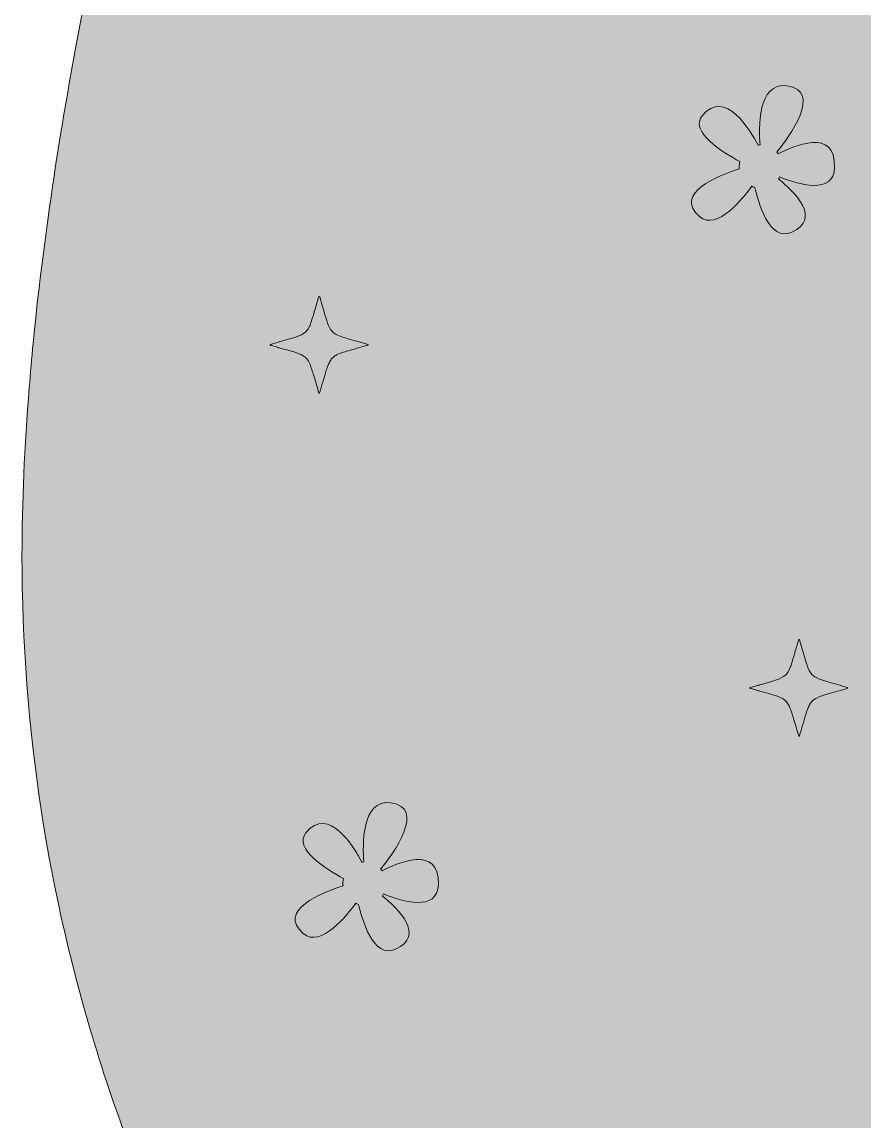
# Model space of a CAD drawing. Extents: x 187 to 822, y -943 to -57.
# Drawn here: x 186.9 to 348.7, y -731.2 to -519.8 of the extents above; entities that cross this region are included whole.
import ezdxf

# ---------------------------------------------------------------- set-up
doc = ezdxf.new("R2010")
doc.units = 0
doc.header["$MEASUREMENT"] = 0
doc.layers.add('Layer 1', color=7, linetype='Continuous', lineweight=0)

# ---------------------------------------------------------------- blocks, each defined once
blk = doc.blocks.new('Block_2')
at = {"layer": 'Layer 1', "true_color": 0xffdab2, "transparency": 33554687}
h = blk.add_hatch(color=41, dxfattribs=at)
h.dxf.hatch_style = 2
edge = h.paths.add_edge_path()
edge.add_spline(control_points=[(565.37, -640.32), (565.37, -640.32), (557.12, -663.87), (547.34, -684.68), (563.15, -692.56), (580.81, -706.08), (596.33, -729.27), (596.33, -729.27), (633.67, -787.58), (603.46, -833.32), (603.46, -833.32), (580.8, -870.66), (515.35, -876.95), (515.35, -876.95), (448.79, -881.36), (414.84, -845.11), (413.49, -843.66), (412.12, -842.25), (410.74, -840.84), (404.61, -834.58), (385.74, -810.92), (397.57, -766.7), (406.01, -735.15), (425.76, -707.67), (453.24, -690), (455.97, -688.24), (458.83, -686.55), (461.79, -684.97), (451.95, -664.09), (443.63, -640.32), (443.63, -640.32), (375.42, -693.23), (385.48, -662.18), (385.48, -662.18), (385.48, -662.18), (402.09, -551.54), (455, -567.72), (491.97, -579.03), (497.35, -638.99), (497.23, -674.11), (498.54, -674.01), (499.86, -673.93), (501.19, -673.9), (501.78, -673.89), (502.37, -673.87), (502.96, -673.85), (504.21, -673.8), (507.31, -673.75), (511.77, -674.19), (511.65, -639.08), (517, -579.03), (554, -567.72), (606.91, -551.54), (623.53, -662.18), (623.53, -662.18), (623.53, -662.18), (633.59, -693.23), (565.37, -640.32)], knot_values=[0, 0, 0, 0, 1, 1, 1, 2, 2, 2, 3, 3, 3, 4, 4, 4, 5, 5, 5, 6, 6, 6, 7, 7, 7, 8, 8, 8, 9, 9, 9, 10, 10, 10, 11, 11, 11, 12, 12, 12, 13, 13, 13, 14, 14, 14, 15, 15, 15, 16, 16, 16, 17, 17, 17, 18, 18, 18, 19, 19, 19, 19], degree=3, periodic=0)
edge = h.paths.add_edge_path()
edge.add_spline(control_points=[(488.09, -108.92), (497.15, -99.86), (511.85, -99.86), (520.92, -108.92), (529.98, -117.99), (529.98, -132.69), (520.92, -141.76), (511.85, -150.82), (497.15, -150.82), (488.09, -141.76), (479.02, -132.69), (479.02, -117.99), (488.09, -108.92)], knot_values=[0, 0, 0, 0, 1, 1, 1, 2, 2, 2, 3, 3, 3, 4, 4, 4, 4], degree=3, periodic=0)
edge = h.paths.add_edge_path()
edge.add_spline(control_points=[(819.71, -579.14), (818.96, -571.71), (818.03, -564.08), (816.93, -556.28), (811.22, -515.72), (801.04, -470.51), (787.4, -424.77), (785.55, -418.49), (783.61, -412.18), (781.63, -405.91), (778.01, -394.48), (774.19, -383.06), (770.18, -371.69), (768.01, -365.6), (765.82, -359.53), (763.56, -353.48), (753.72, -327.14), (742.93, -301.36), (731.37, -276.93), (726.26, -266.11), (720.42, -254.35), (713.86, -242.04), (711.16, -236.96), (708.34, -231.8), (705.41, -226.57), (700.31, -217.51), (694.87, -208.27), (689.1, -199.04), (686.08, -194.24), (682.98, -189.41), (679.82, -184.63), (636.32, -119.2), (576.27, -57.42), (504.51, -57.42), (397.44, -57.42), (316.41, -194.96), (277.64, -276.93), (270.05, -292.95), (262.8, -309.53), (255.94, -326.5), (253.74, -331.92), (251.6, -337.36), (249.49, -342.84), (245.61, -352.91), (241.86, -363.07), (238.27, -373.29), (236.35, -378.73), (234.5, -384.19), (232.66, -389.66), (217.37, -435.48), (205.2, -481.83), (197.27, -524.53), (196.22, -530.24), (195.23, -535.9), (194.32, -541.46), (192.58, -552.25), (191.12, -562.77), (189.96, -572.91), (189.3, -578.79), (188.74, -584.54), (188.3, -590.15), (187.37, -601.51), (186.9, -612.34), (186.9, -622.5), (186.9, -655.72), (191.94, -687.76), (201.33, -717.91), (203.53, -725.07), (206, -732.11), (208.7, -739.02), (213.96, -752.58), (220.12, -765.67), (227.12, -778.25), (231.19, -785.61), (235.56, -792.78), (240.17, -799.75), (297.16, -885.8), (394.38, -942.58), (504.51, -942.58), (670.97, -942.58), (807.94, -812.84), (821.07, -648.43), (821.74, -640.04), (822.08, -631.59), (822.1, -623.05), (822.1, -623.05), (822.1, -622.5), (822.1, -622.5), (822.1, -609.1), (821.28, -594.56), (819.71, -579.14)], knot_values=[0, 0, 0, 0, 1, 1, 1, 2, 2, 2, 3, 3, 3, 4, 4, 4, 5, 5, 5, 6, 6, 6, 7, 7, 7, 8, 8, 8, 9, 9, 9, 10, 10, 10, 11, 11, 11, 12, 12, 12, 13, 13, 13, 14, 14, 14, 15, 15, 15, 16, 16, 16, 17, 17, 17, 18, 18, 18, 19, 19, 19, 20, 20, 20, 21, 21, 21, 22, 22, 22, 23, 23, 23, 24, 24, 24, 25, 25, 25, 26, 26, 26, 27, 27, 27, 28, 28, 28, 29, 29, 29, 30, 30, 30, 30], degree=3, periodic=0)
at = {"layer": 'Layer 1'}
blk.add_open_spline([(819.71, -579.14), (818.96, -571.71), (818.03, -564.08), (816.93, -556.28), (811.22, -515.72), (801.04, -470.51), (787.4, -424.77), (785.55, -418.49), (783.61, -412.18), (781.63, -405.91), (778.01, -394.48), (774.19, -383.06), (770.18, -371.69), (768.01, -365.6), (765.82, -359.53), (763.56, -353.48), (753.72, -327.14), (742.93, -301.36), (731.37, -276.93), (726.26, -266.11), (720.42, -254.35), (713.86, -242.04), (711.16, -236.96), (708.34, -231.8), (705.41, -226.57), (700.31, -217.51), (694.87, -208.27), (689.1, -199.04), (686.08, -194.24), (682.98, -189.41), (679.82, -184.63), (636.32, -119.2), (576.27, -57.42), (504.51, -57.42), (397.44, -57.42), (316.41, -194.96), (277.64, -276.93), (270.05, -292.95), (262.8, -309.53), (255.94, -326.5), (253.74, -331.92), (251.6, -337.36), (249.49, -342.84), (245.61, -352.91), (241.86, -363.07), (238.27, -373.29), (236.35, -378.73), (234.5, -384.19), (232.66, -389.66), (217.37, -435.48), (205.2, -481.83), (197.27, -524.53), (196.22, -530.24), (195.23, -535.9), (194.32, -541.46), (192.58, -552.25), (191.12, -562.77), (189.96, -572.91), (189.3, -578.79), (188.74, -584.54), (188.3, -590.15), (187.37, -601.51), (186.9, -612.34), (186.9, -622.5), (186.9, -655.72), (191.94, -687.76), (201.33, -717.91), (203.53, -725.07), (206, -732.11), (208.7, -739.02), (213.96, -752.58), (220.12, -765.67), (227.12, -778.25), (231.19, -785.61), (235.56, -792.78), (240.17, -799.75), (297.16, -885.8), (394.38, -942.58), (504.51, -942.58), (670.97, -942.58), (807.94, -812.84), (821.07, -648.43), (821.74, -640.04), (822.08, -631.59), (822.1, -623.05), (822.1, -623.05), (822.1, -622.5), (822.1, -622.5), (822.1, -609.1), (821.28, -594.56), (819.71, -579.14)], degree=3, knots=[0, 0, 0, 0, 1, 1, 1, 2, 2, 2, 3, 3, 3, 4, 4, 4, 5, 5, 5, 6, 6, 6, 7, 7, 7, 8, 8, 8, 9, 9, 9, 10, 10, 10, 11, 11, 11, 12, 12, 12, 13, 13, 13, 14, 14, 14, 15, 15, 15, 16, 16, 16, 17, 17, 17, 18, 18, 18, 19, 19, 19, 20, 20, 20, 21, 21, 21, 22, 22, 22, 23, 23, 23, 24, 24, 24, 25, 25, 25, 26, 26, 26, 27, 27, 27, 28, 28, 28, 29, 29, 29, 30, 30, 30, 30], dxfattribs=at)
blk = doc.blocks.new('Block_1')
at = {"layer": 'Layer 1', "true_color": 0x542400, "transparency": 33554687}
h = blk.add_hatch(color=38, dxfattribs=at)
h.dxf.hatch_style = 2
edge = h.paths.add_edge_path()
edge.add_spline(control_points=[(332.24, -545.19), (332.16, -545.08), (332.07, -544.97), (331.97, -544.86), (334.29, -541.99), (340.9, -533.01), (333.91, -532.11), (328.21, -531.38), (328.49, -540.43), (328.74, -543.48), (328.62, -543.49), (328.49, -543.5), (328.37, -543.52), (326.86, -540.65), (322, -532.53), (317.62, -537.86), (315.1, -540.92), (321.58, -544.93), (324.84, -546.68), (324.71, -547.15), (324.68, -547.62), (324.74, -548.1), (320.74, -549.38), (311.97, -552.83), (317.1, -557.26), (320.46, -560.17), (325.71, -553.46), (327.18, -551.43), (327.24, -551.46), (327.29, -551.5), (327.36, -551.53), (327.49, -551.59), (327.61, -551.62), (327.74, -551.66), (328.33, -554.27), (330.49, -562.28), (334.85, -560.28), (340.65, -557.62), (335.33, -552.47), (332.31, -550.06), (332.39, -549.94), (332.45, -549.79), (332.51, -549.65), (336, -551.07), (342.92, -553.2), (343.07, -547.77), (343.28, -540.08), (335.13, -543.68), (332.24, -545.19)], knot_values=[0, 0, 0, 0, 1, 1, 1, 2, 2, 2, 3, 3, 3, 4, 4, 4, 5, 5, 5, 6, 6, 6, 7, 7, 7, 8, 8, 8, 9, 9, 9, 10, 10, 10, 11, 11, 11, 12, 12, 12, 13, 13, 13, 14, 14, 14, 15, 15, 15, 16, 16, 16, 16], degree=3, periodic=0)
h = blk.add_hatch(color=38, dxfattribs=at)
h.dxf.hatch_style = 2
edge = h.paths.add_edge_path()
edge.add_spline(control_points=[(253.34, -581.84), (253.33, -581.84), (253.32, -581.84), (253.31, -581.84), (252.05, -581.47), (250.79, -581.12), (249.53, -580.75), (248.77, -580.53), (247.99, -580.31), (247.28, -579.92), (246.99, -579.76), (246.71, -579.58), (246.49, -579.33), (246.09, -578.88), (245.84, -578.34), (245.64, -577.77), (245.13, -576.33), (244.77, -574.85), (244.32, -573.4), (244.32, -573.4), (244.32, -573.4), (244.32, -573.4), (244.32, -573.4), (244.11, -572.71), (244.11, -572.71), (244.1, -572.7), (244.1, -572.69), (244.09, -572.69), (244.07, -572.65), (244.03, -572.64), (243.99, -572.64), (243.96, -572.65), (243.93, -572.67), (243.92, -572.71), (243.92, -572.71), (243.78, -573.18), (243.78, -573.18), (243.76, -573.24), (243.75, -573.31), (243.73, -573.37), (243.73, -573.37), (243.73, -573.37), (243.73, -573.37), (243.73, -573.37), (243.64, -573.69), (243.64, -573.69), (243.57, -573.9), (243.5, -574.12), (243.44, -574.34), (243.44, -574.34), (243.29, -574.88), (243.29, -574.88), (243.25, -574.99), (243.21, -575.1), (243.18, -575.21), (243.15, -575.34), (243.11, -575.47), (243.08, -575.6), (243.08, -575.6), (243.08, -575.61), (243.08, -575.61), (243.08, -575.61), (242.84, -576.41), (242.84, -576.41), (242.84, -576.41), (242.84, -576.41), (242.84, -576.41), (242.79, -576.57), (242.72, -576.73), (242.68, -576.89), (242.68, -576.89), (242.42, -577.72), (242.42, -577.72), (242.42, -577.72), (242.42, -577.72), (242.42, -577.72), (242.39, -577.8), (242.36, -577.87), (242.33, -577.95), (242.25, -578.18), (242.13, -578.39), (242.03, -578.6), (241.88, -578.92), (241.68, -579.22), (241.42, -579.45), (240.91, -579.89), (240.3, -580.18), (239.66, -580.39), (239.15, -580.55), (238.64, -580.71), (238.13, -580.86), (238.13, -580.86), (236.98, -581.19), (236.98, -581.19), (236.98, -581.19), (236.76, -581.25), (236.76, -581.25), (236.76, -581.25), (236.65, -581.28), (236.65, -581.28), (236.65, -581.28), (236.44, -581.34), (236.44, -581.34), (236.44, -581.34), (236.44, -581.34), (236.44, -581.34), (236.44, -581.34), (236.32, -581.37), (236.32, -581.37), (236.32, -581.37), (236.11, -581.43), (236.11, -581.43), (236.11, -581.43), (236.11, -581.43), (236.11, -581.43), (236.11, -581.43), (235.99, -581.47), (235.99, -581.47), (235.99, -581.47), (235.79, -581.53), (235.79, -581.53), (235.79, -581.53), (235.17, -581.7), (235.17, -581.7), (235.17, -581.7), (235.17, -581.7), (235.17, -581.7), (235.17, -581.7), (235.17, -581.7), (235.17, -581.7), (235.17, -581.7), (235.05, -581.73), (235.05, -581.73), (235.05, -581.73), (235.05, -581.74), (235.05, -581.74), (235.05, -581.74), (235.05, -581.74), (235.05, -581.74), (235.05, -581.74), (234.64, -581.85), (234.64, -581.85), (234.62, -581.86), (234.61, -581.86), (234.6, -581.87), (234.59, -581.89), (234.59, -581.9), (234.59, -581.92), (234.59, -581.93), (234.59, -581.94), (234.59, -581.95), (234.6, -581.97), (234.61, -581.98), (234.64, -581.99), (234.64, -581.99), (234.64, -581.99), (234.64, -581.99), (234.64, -581.99), (234.7, -582.01), (234.7, -582.01), (234.7, -582.01), (234.7, -582.01), (234.7, -582.01), (234.7, -582.01), (234.76, -582.03), (234.76, -582.03), (234.76, -582.03), (234.82, -582.04), (234.82, -582.04), (234.82, -582.04), (234.82, -582.04), (234.82, -582.04), (234.82, -582.04), (235.58, -582.27), (235.58, -582.27), (235.58, -582.27), (235.58, -582.27), (235.58, -582.27), (235.59, -582.27), (235.6, -582.27), (235.61, -582.28), (235.61, -582.28), (235.61, -582.28), (235.61, -582.28), (235.62, -582.28), (235.63, -582.28), (235.63, -582.28), (235.63, -582.28), (235.63, -582.28), (235.63, -582.28), (235.63, -582.28), (236.15, -582.43), (236.15, -582.43), (236.15, -582.43), (236.15, -582.43), (236.15, -582.43), (236.19, -582.45), (236.24, -582.46), (236.28, -582.48), (237.57, -582.86), (238.88, -583.16), (240.14, -583.64), (240.7, -583.86), (241.22, -584.16), (241.62, -584.63), (242, -585.07), (242.25, -585.59), (242.43, -586.14), (242.67, -586.88), (242.9, -587.63), (243.14, -588.37), (243.26, -588.79), (243.38, -589.21), (243.5, -589.62), (243.65, -590.13), (243.8, -590.64), (243.96, -591.17), (243.97, -591.21), (244, -591.23), (244.03, -591.23), (244.06, -591.23), (244.09, -591.21), (244.1, -591.17), (244.5, -589.8), (244.91, -588.42), (245.32, -587.05), (245.41, -586.73), (245.5, -586.41), (245.62, -586.1), (245.62, -586.1), (245.63, -586.06), (245.66, -586), (245.66, -585.98), (245.67, -585.97), (245.67, -585.96), (245.68, -585.94), (245.69, -585.91), (245.7, -585.89), (245.71, -585.88), (245.71, -585.87), (245.71, -585.86), (245.72, -585.84), (245.73, -585.81), (245.75, -585.79), (245.83, -585.59), (245.96, -585.31), (246.11, -585.05), (246.11, -585.05), (246.12, -585.04), (246.12, -585.04), (246.19, -584.93), (246.26, -584.81), (246.33, -584.71), (246.34, -584.7), (246.34, -584.7), (246.34, -584.7), (246.44, -584.57), (246.55, -584.45), (246.67, -584.35), (246.67, -584.35), (246.67, -584.35), (246.67, -584.35), (246.7, -584.33), (246.72, -584.31), (246.74, -584.29), (246.74, -584.29), (246.74, -584.29), (246.74, -584.29), (246.93, -584.13), (247.14, -584), (247.36, -583.88), (248.06, -583.51), (248.81, -583.31), (249.56, -583.08), (250.2, -582.9), (250.84, -582.72), (251.48, -582.54), (252.1, -582.36), (252.72, -582.19), (253.34, -582), (253.34, -582), (253.34, -582), (253.34, -582), (253.42, -581.98), (253.42, -581.87), (253.34, -581.84)], knot_values=[0, 0, 0, 0, 1, 1, 1, 2, 2, 2, 3, 3, 3, 4, 4, 4, 5, 5, 5, 6, 6, 6, 7, 7, 7, 8, 8, 8, 9, 9, 9, 10, 10, 10, 11, 11, 11, 12, 12, 12, 13, 13, 13, 14, 14, 14, 15, 15, 15, 16, 16, 16, 17, 17, 17, 18, 18, 18, 19, 19, 19, 20, 20, 20, 21, 21, 21, 22, 22, 22, 23, 23, 23, 24, 24, 24, 25, 25, 25, 26, 26, 26, 27, 27, 27, 28, 28, 28, 29, 29, 29, 30, 30, 30, 31, 31, 31, 32, 32, 32, 33, 33, 33, 34, 34, 34, 35, 35, 35, 36, 36, 36, 37, 37, 37, 38, 38, 38, 39, 39, 39, 40, 40, 40, 41, 41, 41, 42, 42, 42, 43, 43, 43, 44, 44, 44, 45, 45, 45, 46, 46, 46, 47, 47, 47, 48, 48, 48, 49, 49, 49, 50, 50, 50, 51, 51, 51, 52, 52, 52, 53, 53, 53, 54, 54, 54, 55, 55, 55, 56, 56, 56, 57, 57, 57, 58, 58, 58, 59, 59, 59, 60, 60, 60, 61, 61, 61, 62, 62, 62, 63, 63, 63, 64, 64, 64, 65, 65, 65, 66, 66, 66, 67, 67, 67, 68, 68, 68, 69, 69, 69, 70, 70, 70, 71, 71, 71, 72, 72, 72, 73, 73, 73, 74, 74, 74, 75, 75, 75, 76, 76, 76, 77, 77, 77, 78, 78, 78, 79, 79, 79, 80, 80, 80, 81, 81, 81, 82, 82, 82, 83, 83, 83, 84, 84, 84, 85, 85, 85, 86, 86, 86, 87, 87, 87, 88, 88, 88, 89, 89, 89, 90, 90, 90, 91, 91, 91, 92, 92, 92, 93, 93, 93, 94, 94, 94, 95, 95, 95, 95], degree=3, periodic=0)
h = blk.add_hatch(color=38, dxfattribs=at)
h.dxf.hatch_style = 2
edge = h.paths.add_edge_path()
edge.add_spline(control_points=[(345.55, -647.83), (345.54, -647.83), (345.54, -647.83), (345.53, -647.82), (344.27, -647.46), (343.01, -647.11), (341.75, -646.74), (340.98, -646.51), (340.21, -646.3), (339.5, -645.91), (339.2, -645.75), (338.93, -645.57), (338.71, -645.32), (338.31, -644.86), (338.05, -644.33), (337.85, -643.76), (337.34, -642.32), (336.98, -640.84), (336.53, -639.39), (336.53, -639.39), (336.53, -639.38), (336.53, -639.38), (336.53, -639.38), (336.32, -638.7), (336.32, -638.7), (336.32, -638.69), (336.31, -638.68), (336.31, -638.67), (336.29, -638.64), (336.24, -638.62), (336.2, -638.63), (336.17, -638.64), (336.15, -638.66), (336.13, -638.7), (336.13, -638.7), (336, -639.17), (336, -639.17), (335.98, -639.23), (335.96, -639.29), (335.94, -639.36), (335.94, -639.36), (335.94, -639.36), (335.94, -639.36), (335.94, -639.36), (335.85, -639.68), (335.85, -639.68), (335.78, -639.89), (335.71, -640.11), (335.66, -640.33), (335.66, -640.33), (335.5, -640.87), (335.5, -640.87), (335.47, -640.98), (335.43, -641.09), (335.4, -641.2), (335.36, -641.33), (335.33, -641.46), (335.29, -641.58), (335.29, -641.58), (335.29, -641.59), (335.29, -641.59), (335.29, -641.59), (335.06, -642.4), (335.06, -642.4), (335.06, -642.4), (335.06, -642.4), (335.06, -642.4), (335, -642.56), (334.94, -642.72), (334.9, -642.88), (334.9, -642.88), (334.63, -643.71), (334.63, -643.71), (334.63, -643.71), (334.63, -643.71), (334.63, -643.71), (334.6, -643.79), (334.57, -643.86), (334.55, -643.94), (334.47, -644.17), (334.34, -644.37), (334.24, -644.59), (334.09, -644.91), (333.9, -645.21), (333.64, -645.44), (333.13, -645.88), (332.51, -646.16), (331.87, -646.38), (331.37, -646.54), (330.85, -646.7), (330.34, -646.85), (330.34, -646.85), (329.2, -647.18), (329.2, -647.18), (329.2, -647.18), (328.98, -647.24), (328.98, -647.24), (328.98, -647.24), (328.87, -647.27), (328.87, -647.27), (328.87, -647.27), (328.65, -647.33), (328.65, -647.33), (328.65, -647.33), (328.65, -647.33), (328.65, -647.33), (328.65, -647.33), (328.54, -647.36), (328.54, -647.36), (328.54, -647.36), (328.33, -647.42), (328.33, -647.42), (328.33, -647.42), (328.33, -647.42), (328.33, -647.42), (328.33, -647.42), (328.2, -647.46), (328.2, -647.46), (328.2, -647.46), (328, -647.51), (328, -647.51), (328, -647.51), (327.38, -647.69), (327.38, -647.69), (327.38, -647.69), (327.38, -647.69), (327.38, -647.69), (327.38, -647.69), (327.38, -647.69), (327.38, -647.69), (327.38, -647.69), (327.27, -647.72), (327.27, -647.72), (327.27, -647.72), (327.27, -647.72), (327.26, -647.72), (327.26, -647.72), (327.26, -647.72), (327.26, -647.72), (327.26, -647.72), (326.85, -647.84), (326.85, -647.84), (326.84, -647.84), (326.83, -647.85), (326.82, -647.86), (326.81, -647.87), (326.8, -647.89), (326.8, -647.91), (326.8, -647.92), (326.8, -647.93), (326.81, -647.94), (326.81, -647.96), (326.83, -647.97), (326.85, -647.98), (326.85, -647.98), (326.85, -647.98), (326.85, -647.98), (326.85, -647.98), (326.92, -648), (326.92, -648), (326.92, -648), (326.92, -648), (326.92, -648), (326.92, -648), (326.98, -648.02), (326.98, -648.02), (326.98, -648.02), (327.03, -648.03), (327.03, -648.03), (327.03, -648.03), (327.03, -648.03), (327.03, -648.03), (327.03, -648.03), (327.79, -648.26), (327.79, -648.26), (327.79, -648.26), (327.8, -648.26), (327.8, -648.26), (327.81, -648.26), (327.82, -648.26), (327.83, -648.27), (327.83, -648.27), (327.83, -648.27), (327.83, -648.27), (327.83, -648.27), (327.84, -648.27), (327.85, -648.27), (327.85, -648.27), (327.85, -648.27), (327.85, -648.27), (327.85, -648.27), (328.36, -648.42), (328.36, -648.42), (328.36, -648.42), (328.36, -648.42), (328.36, -648.42), (328.41, -648.44), (328.45, -648.45), (328.5, -648.47), (329.78, -648.85), (331.1, -649.15), (332.35, -649.63), (332.92, -649.85), (333.43, -650.15), (333.83, -650.61), (334.22, -651.06), (334.46, -651.58), (334.64, -652.13), (334.88, -652.87), (335.12, -653.62), (335.35, -654.36), (335.48, -654.78), (335.6, -655.2), (335.72, -655.61), (335.87, -656.12), (336.02, -656.63), (336.17, -657.16), (336.18, -657.2), (336.21, -657.22), (336.24, -657.22), (336.27, -657.22), (336.3, -657.2), (336.31, -657.16), (336.72, -655.79), (337.12, -654.41), (337.53, -653.04), (337.62, -652.72), (337.72, -652.4), (337.83, -652.09), (337.83, -652.09), (337.85, -652.05), (337.87, -651.98), (337.88, -651.97), (337.88, -651.96), (337.89, -651.94), (337.9, -651.92), (337.91, -651.9), (337.92, -651.88), (337.92, -651.87), (337.93, -651.86), (337.93, -651.85), (337.94, -651.83), (337.95, -651.8), (337.96, -651.78), (338.05, -651.57), (338.18, -651.3), (338.33, -651.04), (338.33, -651.03), (338.33, -651.03), (338.33, -651.03), (338.4, -650.91), (338.47, -650.8), (338.55, -650.7), (338.55, -650.69), (338.55, -650.69), (338.56, -650.68), (338.66, -650.56), (338.77, -650.44), (338.89, -650.33), (338.89, -650.33), (338.89, -650.33), (338.89, -650.33), (338.91, -650.31), (338.93, -650.3), (338.95, -650.28), (338.95, -650.28), (338.95, -650.28), (338.95, -650.28), (339.14, -650.12), (339.35, -649.98), (339.58, -649.87), (340.27, -649.5), (341.03, -649.3), (341.78, -649.07), (342.42, -648.88), (343.06, -648.71), (343.7, -648.53), (344.32, -648.35), (344.94, -648.17), (345.55, -647.99), (345.55, -647.99), (345.55, -647.99), (345.55, -647.99), (345.63, -647.97), (345.63, -647.86), (345.55, -647.83)], knot_values=[0, 0, 0, 0, 1, 1, 1, 2, 2, 2, 3, 3, 3, 4, 4, 4, 5, 5, 5, 6, 6, 6, 7, 7, 7, 8, 8, 8, 9, 9, 9, 10, 10, 10, 11, 11, 11, 12, 12, 12, 13, 13, 13, 14, 14, 14, 15, 15, 15, 16, 16, 16, 17, 17, 17, 18, 18, 18, 19, 19, 19, 20, 20, 20, 21, 21, 21, 22, 22, 22, 23, 23, 23, 24, 24, 24, 25, 25, 25, 26, 26, 26, 27, 27, 27, 28, 28, 28, 29, 29, 29, 30, 30, 30, 31, 31, 31, 32, 32, 32, 33, 33, 33, 34, 34, 34, 35, 35, 35, 36, 36, 36, 37, 37, 37, 38, 38, 38, 39, 39, 39, 40, 40, 40, 41, 41, 41, 42, 42, 42, 43, 43, 43, 44, 44, 44, 45, 45, 45, 46, 46, 46, 47, 47, 47, 48, 48, 48, 49, 49, 49, 50, 50, 50, 51, 51, 51, 52, 52, 52, 53, 53, 53, 54, 54, 54, 55, 55, 55, 56, 56, 56, 57, 57, 57, 58, 58, 58, 59, 59, 59, 60, 60, 60, 61, 61, 61, 62, 62, 62, 63, 63, 63, 64, 64, 64, 65, 65, 65, 66, 66, 66, 67, 67, 67, 68, 68, 68, 69, 69, 69, 70, 70, 70, 71, 71, 71, 72, 72, 72, 73, 73, 73, 74, 74, 74, 75, 75, 75, 76, 76, 76, 77, 77, 77, 78, 78, 78, 79, 79, 79, 80, 80, 80, 81, 81, 81, 82, 82, 82, 83, 83, 83, 84, 84, 84, 85, 85, 85, 86, 86, 86, 87, 87, 87, 88, 88, 88, 89, 89, 89, 90, 90, 90, 91, 91, 91, 92, 92, 92, 93, 93, 93, 94, 94, 94, 95, 95, 95, 95], degree=3, periodic=0)
h = blk.add_hatch(color=38, dxfattribs=at)
h.dxf.hatch_style = 2
edge = h.paths.add_edge_path()
edge.add_spline(control_points=[(256.1, -683.09), (256.02, -682.98), (255.92, -682.87), (255.83, -682.76), (258.15, -679.89), (264.76, -670.91), (257.77, -670.01), (252.07, -669.28), (252.35, -678.33), (252.6, -681.38), (252.48, -681.39), (252.35, -681.4), (252.23, -681.42), (250.72, -678.55), (245.86, -670.43), (241.48, -675.76), (238.96, -678.82), (245.44, -682.83), (248.69, -684.58), (248.57, -685.05), (248.54, -685.52), (248.6, -686), (244.6, -687.28), (235.83, -690.73), (240.96, -695.16), (244.32, -698.07), (249.57, -691.36), (251.04, -689.33), (251.1, -689.36), (251.15, -689.4), (251.22, -689.43), (251.35, -689.49), (251.47, -689.52), (251.6, -689.56), (252.18, -692.17), (254.35, -700.18), (258.71, -698.18), (264.51, -695.52), (259.19, -690.37), (256.17, -687.96), (256.25, -687.83), (256.31, -687.69), (256.37, -687.54), (259.86, -688.97), (266.78, -691.1), (266.93, -685.67), (267.14, -677.98), (258.99, -681.58), (256.1, -683.09)], knot_values=[0, 0, 0, 0, 1, 1, 1, 2, 2, 2, 3, 3, 3, 4, 4, 4, 5, 5, 5, 6, 6, 6, 7, 7, 7, 8, 8, 8, 9, 9, 9, 10, 10, 10, 11, 11, 11, 12, 12, 12, 13, 13, 13, 14, 14, 14, 15, 15, 15, 16, 16, 16, 16], degree=3, periodic=0)
at = {"layer": 'Layer 1'}
for points, knots in [([(332.24, -545.19), (332.16, -545.08), (332.07, -544.97), (331.97, -544.86), (334.29, -541.99), (340.9, -533.01), (333.91, -532.11), (328.21, -531.38), (328.49, -540.43), (328.74, -543.48), (328.62, -543.49), (328.49, -543.5), (328.37, -543.52), (326.86, -540.65), (322, -532.53), (317.62, -537.86), (315.1, -540.92), (321.58, -544.93), (324.84, -546.68), (324.71, -547.15), (324.68, -547.62), (324.74, -548.1), (320.74, -549.38), (311.97, -552.83), (317.1, -557.26), (320.46, -560.17), (325.71, -553.46), (327.18, -551.43), (327.24, -551.46), (327.29, -551.5), (327.36, -551.53), (327.49, -551.59), (327.61, -551.62), (327.74, -551.66), (328.33, -554.27), (330.49, -562.28), (334.85, -560.28), (340.65, -557.62), (335.33, -552.47), (332.31, -550.06), (332.39, -549.94), (332.45, -549.79), (332.51, -549.65), (336, -551.07), (342.92, -553.2), (343.07, -547.77), (343.28, -540.08), (335.13, -543.68), (332.24, -545.19)], [0, 0, 0, 0, 1, 1, 1, 2, 2, 2, 3, 3, 3, 4, 4, 4, 5, 5, 5, 6, 6, 6, 7, 7, 7, 8, 8, 8, 9, 9, 9, 10, 10, 10, 11, 11, 11, 12, 12, 12, 13, 13, 13, 14, 14, 14, 15, 15, 15, 16, 16, 16, 16]), ([(253.34, -581.84), (253.33, -581.84), (253.32, -581.84), (253.31, -581.84), (252.05, -581.47), (250.79, -581.12), (249.53, -580.75), (248.77, -580.53), (247.99, -580.31), (247.28, -579.92), (246.99, -579.76), (246.71, -579.58), (246.49, -579.33), (246.09, -578.88), (245.84, -578.34), (245.64, -577.77), (245.13, -576.33), (244.77, -574.85), (244.32, -573.4), (244.32, -573.4), (244.32, -573.4), (244.32, -573.4), (244.32, -573.4), (244.11, -572.71), (244.11, -572.71), (244.1, -572.7), (244.1, -572.69), (244.09, -572.69), (244.07, -572.65), (244.03, -572.64), (243.99, -572.64), (243.96, -572.65), (243.93, -572.67), (243.92, -572.71), (243.92, -572.71), (243.78, -573.18), (243.78, -573.18), (243.76, -573.24), (243.75, -573.31), (243.73, -573.37), (243.73, -573.37), (243.73, -573.37), (243.73, -573.37), (243.73, -573.37), (243.64, -573.69), (243.64, -573.69), (243.57, -573.9), (243.5, -574.12), (243.44, -574.34), (243.44, -574.34), (243.29, -574.88), (243.29, -574.88), (243.25, -574.99), (243.21, -575.1), (243.18, -575.21), (243.15, -575.34), (243.11, -575.47), (243.08, -575.6), (243.08, -575.6), (243.08, -575.61), (243.08, -575.61), (243.08, -575.61), (242.84, -576.41), (242.84, -576.41), (242.84, -576.41), (242.84, -576.41), (242.84, -576.41), (242.79, -576.57), (242.72, -576.73), (242.68, -576.89), (242.68, -576.89), (242.42, -577.72), (242.42, -577.72), (242.42, -577.72), (242.42, -577.72), (242.42, -577.72), (242.39, -577.8), (242.36, -577.87), (242.33, -577.95), (242.25, -578.18), (242.13, -578.39), (242.03, -578.6), (241.88, -578.92), (241.68, -579.22), (241.42, -579.45), (240.91, -579.89), (240.3, -580.18), (239.66, -580.39), (239.15, -580.55), (238.64, -580.71), (238.13, -580.86), (238.13, -580.86), (236.98, -581.19), (236.98, -581.19), (236.98, -581.19), (236.76, -581.25), (236.76, -581.25), (236.76, -581.25), (236.65, -581.28), (236.65, -581.28), (236.65, -581.28), (236.44, -581.34), (236.44, -581.34), (236.44, -581.34), (236.44, -581.34), (236.44, -581.34), (236.44, -581.34), (236.32, -581.37), (236.32, -581.37), (236.32, -581.37), (236.11, -581.43), (236.11, -581.43), (236.11, -581.43), (236.11, -581.43), (236.11, -581.43), (236.11, -581.43), (235.99, -581.47), (235.99, -581.47), (235.99, -581.47), (235.79, -581.53), (235.79, -581.53), (235.79, -581.53), (235.17, -581.7), (235.17, -581.7), (235.17, -581.7), (235.17, -581.7), (235.17, -581.7), (235.17, -581.7), (235.17, -581.7), (235.17, -581.7), (235.17, -581.7), (235.05, -581.73), (235.05, -581.73), (235.05, -581.73), (235.05, -581.74), (235.05, -581.74), (235.05, -581.74), (235.05, -581.74), (235.05, -581.74), (235.05, -581.74), (234.64, -581.85), (234.64, -581.85), (234.62, -581.86), (234.61, -581.86), (234.6, -581.87), (234.59, -581.89), (234.59, -581.9), (234.59, -581.92), (234.59, -581.93), (234.59, -581.94), (234.59, -581.95), (234.6, -581.97), (234.61, -581.98), (234.64, -581.99), (234.64, -581.99), (234.64, -581.99), (234.64, -581.99), (234.64, -581.99), (234.7, -582.01), (234.7, -582.01), (234.7, -582.01), (234.7, -582.01), (234.7, -582.01), (234.7, -582.01), (234.76, -582.03), (234.76, -582.03), (234.76, -582.03), (234.82, -582.04), (234.82, -582.04), (234.82, -582.04), (234.82, -582.04), (234.82, -582.04), (234.82, -582.04), (235.58, -582.27), (235.58, -582.27), (235.58, -582.27), (235.58, -582.27), (235.58, -582.27), (235.59, -582.27), (235.6, -582.27), (235.61, -582.28), (235.61, -582.28), (235.61, -582.28), (235.61, -582.28), (235.62, -582.28), (235.63, -582.28), (235.63, -582.28), (235.63, -582.28), (235.63, -582.28), (235.63, -582.28), (235.63, -582.28), (236.15, -582.43), (236.15, -582.43), (236.15, -582.43), (236.15, -582.43), (236.15, -582.43), (236.19, -582.45), (236.24, -582.46), (236.28, -582.48), (237.57, -582.86), (238.88, -583.16), (240.14, -583.64), (240.7, -583.86), (241.22, -584.16), (241.62, -584.63), (242, -585.07), (242.25, -585.59), (242.43, -586.14), (242.67, -586.88), (242.9, -587.63), (243.14, -588.37), (243.26, -588.79), (243.38, -589.21), (243.5, -589.62), (243.65, -590.13), (243.8, -590.64), (243.96, -591.17), (243.97, -591.21), (244, -591.23), (244.03, -591.23), (244.06, -591.23), (244.09, -591.21), (244.1, -591.17), (244.5, -589.8), (244.91, -588.42), (245.32, -587.05), (245.41, -586.73), (245.5, -586.41), (245.62, -586.1), (245.62, -586.1), (245.63, -586.06), (245.66, -586), (245.66, -585.98), (245.67, -585.97), (245.67, -585.96), (245.68, -585.94), (245.69, -585.91), (245.7, -585.89), (245.71, -585.88), (245.71, -585.87), (245.71, -585.86), (245.72, -585.84), (245.73, -585.81), (245.75, -585.79), (245.83, -585.59), (245.96, -585.31), (246.11, -585.05), (246.11, -585.05), (246.12, -585.04), (246.12, -585.04), (246.19, -584.93), (246.26, -584.81), (246.33, -584.71), (246.34, -584.7), (246.34, -584.7), (246.34, -584.7), (246.44, -584.57), (246.55, -584.45), (246.67, -584.35), (246.67, -584.35), (246.67, -584.35), (246.67, -584.35), (246.7, -584.33), (246.72, -584.31), (246.74, -584.29), (246.74, -584.29), (246.74, -584.29), (246.74, -584.29), (246.93, -584.13), (247.14, -584), (247.36, -583.88), (248.06, -583.51), (248.81, -583.31), (249.56, -583.08), (250.2, -582.9), (250.84, -582.72), (251.48, -582.54), (252.1, -582.36), (252.72, -582.19), (253.34, -582), (253.34, -582), (253.34, -582), (253.34, -582), (253.42, -581.98), (253.42, -581.87), (253.34, -581.84)], [0, 0, 0, 0, 1, 1, 1, 2, 2, 2, 3, 3, 3, 4, 4, 4, 5, 5, 5, 6, 6, 6, 7, 7, 7, 8, 8, 8, 9, 9, 9, 10, 10, 10, 11, 11, 11, 12, 12, 12, 13, 13, 13, 14, 14, 14, 15, 15, 15, 16, 16, 16, 17, 17, 17, 18, 18, 18, 19, 19, 19, 20, 20, 20, 21, 21, 21, 22, 22, 22, 23, 23, 23, 24, 24, 24, 25, 25, 25, 26, 26, 26, 27, 27, 27, 28, 28, 28, 29, 29, 29, 30, 30, 30, 31, 31, 31, 32, 32, 32, 33, 33, 33, 34, 34, 34, 35, 35, 35, 36, 36, 36, 37, 37, 37, 38, 38, 38, 39, 39, 39, 40, 40, 40, 41, 41, 41, 42, 42, 42, 43, 43, 43, 44, 44, 44, 45, 45, 45, 46, 46, 46, 47, 47, 47, 48, 48, 48, 49, 49, 49, 50, 50, 50, 51, 51, 51, 52, 52, 52, 53, 53, 53, 54, 54, 54, 55, 55, 55, 56, 56, 56, 57, 57, 57, 58, 58, 58, 59, 59, 59, 60, 60, 60, 61, 61, 61, 62, 62, 62, 63, 63, 63, 64, 64, 64, 65, 65, 65, 66, 66, 66, 67, 67, 67, 68, 68, 68, 69, 69, 69, 70, 70, 70, 71, 71, 71, 72, 72, 72, 73, 73, 73, 74, 74, 74, 75, 75, 75, 76, 76, 76, 77, 77, 77, 78, 78, 78, 79, 79, 79, 80, 80, 80, 81, 81, 81, 82, 82, 82, 83, 83, 83, 84, 84, 84, 85, 85, 85, 86, 86, 86, 87, 87, 87, 88, 88, 88, 89, 89, 89, 90, 90, 90, 91, 91, 91, 92, 92, 92, 93, 93, 93, 94, 94, 94, 95, 95, 95, 95]), ([(345.55, -647.83), (345.54, -647.83), (345.54, -647.83), (345.53, -647.82), (344.27, -647.46), (343.01, -647.11), (341.75, -646.74), (340.98, -646.51), (340.21, -646.3), (339.5, -645.91), (339.2, -645.75), (338.93, -645.57), (338.71, -645.32), (338.31, -644.86), (338.05, -644.33), (337.85, -643.76), (337.34, -642.32), (336.98, -640.84), (336.53, -639.39), (336.53, -639.39), (336.53, -639.38), (336.53, -639.38), (336.53, -639.38), (336.32, -638.7), (336.32, -638.7), (336.32, -638.69), (336.31, -638.68), (336.31, -638.67), (336.29, -638.64), (336.24, -638.62), (336.2, -638.63), (336.17, -638.64), (336.15, -638.66), (336.13, -638.7), (336.13, -638.7), (336, -639.17), (336, -639.17), (335.98, -639.23), (335.96, -639.29), (335.94, -639.36), (335.94, -639.36), (335.94, -639.36), (335.94, -639.36), (335.94, -639.36), (335.85, -639.68), (335.85, -639.68), (335.78, -639.89), (335.71, -640.11), (335.66, -640.33), (335.66, -640.33), (335.5, -640.87), (335.5, -640.87), (335.47, -640.98), (335.43, -641.09), (335.4, -641.2), (335.36, -641.33), (335.33, -641.46), (335.29, -641.58), (335.29, -641.58), (335.29, -641.59), (335.29, -641.59), (335.29, -641.59), (335.06, -642.4), (335.06, -642.4), (335.06, -642.4), (335.06, -642.4), (335.06, -642.4), (335, -642.56), (334.94, -642.72), (334.9, -642.88), (334.9, -642.88), (334.63, -643.71), (334.63, -643.71), (334.63, -643.71), (334.63, -643.71), (334.63, -643.71), (334.6, -643.79), (334.57, -643.86), (334.55, -643.94), (334.47, -644.17), (334.34, -644.37), (334.24, -644.59), (334.09, -644.91), (333.9, -645.21), (333.64, -645.44), (333.13, -645.88), (332.51, -646.16), (331.87, -646.38), (331.37, -646.54), (330.85, -646.7), (330.34, -646.85), (330.34, -646.85), (329.2, -647.18), (329.2, -647.18), (329.2, -647.18), (328.98, -647.24), (328.98, -647.24), (328.98, -647.24), (328.87, -647.27), (328.87, -647.27), (328.87, -647.27), (328.65, -647.33), (328.65, -647.33), (328.65, -647.33), (328.65, -647.33), (328.65, -647.33), (328.65, -647.33), (328.54, -647.36), (328.54, -647.36), (328.54, -647.36), (328.33, -647.42), (328.33, -647.42), (328.33, -647.42), (328.33, -647.42), (328.33, -647.42), (328.33, -647.42), (328.2, -647.46), (328.2, -647.46), (328.2, -647.46), (328, -647.51), (328, -647.51), (328, -647.51), (327.38, -647.69), (327.38, -647.69), (327.38, -647.69), (327.38, -647.69), (327.38, -647.69), (327.38, -647.69), (327.38, -647.69), (327.38, -647.69), (327.38, -647.69), (327.27, -647.72), (327.27, -647.72), (327.27, -647.72), (327.27, -647.72), (327.26, -647.72), (327.26, -647.72), (327.26, -647.72), (327.26, -647.72), (327.26, -647.72), (326.85, -647.84), (326.85, -647.84), (326.84, -647.84), (326.83, -647.85), (326.82, -647.86), (326.81, -647.87), (326.8, -647.89), (326.8, -647.91), (326.8, -647.92), (326.8, -647.93), (326.81, -647.94), (326.81, -647.96), (326.83, -647.97), (326.85, -647.98), (326.85, -647.98), (326.85, -647.98), (326.85, -647.98), (326.85, -647.98), (326.92, -648), (326.92, -648), (326.92, -648), (326.92, -648), (326.92, -648), (326.92, -648), (326.98, -648.02), (326.98, -648.02), (326.98, -648.02), (327.03, -648.03), (327.03, -648.03), (327.03, -648.03), (327.03, -648.03), (327.03, -648.03), (327.03, -648.03), (327.79, -648.26), (327.79, -648.26), (327.79, -648.26), (327.8, -648.26), (327.8, -648.26), (327.81, -648.26), (327.82, -648.26), (327.83, -648.27), (327.83, -648.27), (327.83, -648.27), (327.83, -648.27), (327.83, -648.27), (327.84, -648.27), (327.85, -648.27), (327.85, -648.27), (327.85, -648.27), (327.85, -648.27), (327.85, -648.27), (328.36, -648.42), (328.36, -648.42), (328.36, -648.42), (328.36, -648.42), (328.36, -648.42), (328.41, -648.44), (328.45, -648.45), (328.5, -648.47), (329.78, -648.85), (331.1, -649.15), (332.35, -649.63), (332.92, -649.85), (333.43, -650.15), (333.83, -650.61), (334.22, -651.06), (334.46, -651.58), (334.64, -652.13), (334.88, -652.87), (335.12, -653.62), (335.35, -654.36), (335.48, -654.78), (335.6, -655.2), (335.72, -655.61), (335.87, -656.12), (336.02, -656.63), (336.17, -657.16), (336.18, -657.2), (336.21, -657.22), (336.24, -657.22), (336.27, -657.22), (336.3, -657.2), (336.31, -657.16), (336.72, -655.79), (337.12, -654.41), (337.53, -653.04), (337.62, -652.72), (337.72, -652.4), (337.83, -652.09), (337.83, -652.09), (337.85, -652.05), (337.87, -651.98), (337.88, -651.97), (337.88, -651.96), (337.89, -651.94), (337.9, -651.92), (337.91, -651.9), (337.92, -651.88), (337.92, -651.87), (337.93, -651.86), (337.93, -651.85), (337.94, -651.83), (337.95, -651.8), (337.96, -651.78), (338.05, -651.57), (338.18, -651.3), (338.33, -651.04), (338.33, -651.03), (338.33, -651.03), (338.33, -651.03), (338.4, -650.91), (338.47, -650.8), (338.55, -650.7), (338.55, -650.69), (338.55, -650.69), (338.56, -650.68), (338.66, -650.56), (338.77, -650.44), (338.89, -650.33), (338.89, -650.33), (338.89, -650.33), (338.89, -650.33), (338.91, -650.31), (338.93, -650.3), (338.95, -650.28), (338.95, -650.28), (338.95, -650.28), (338.95, -650.28), (339.14, -650.12), (339.35, -649.98), (339.58, -649.87), (340.27, -649.5), (341.03, -649.3), (341.78, -649.07), (342.42, -648.88), (343.06, -648.71), (343.7, -648.53), (344.32, -648.35), (344.94, -648.17), (345.55, -647.99), (345.55, -647.99), (345.55, -647.99), (345.55, -647.99), (345.63, -647.97), (345.63, -647.86), (345.55, -647.83)], [0, 0, 0, 0, 1, 1, 1, 2, 2, 2, 3, 3, 3, 4, 4, 4, 5, 5, 5, 6, 6, 6, 7, 7, 7, 8, 8, 8, 9, 9, 9, 10, 10, 10, 11, 11, 11, 12, 12, 12, 13, 13, 13, 14, 14, 14, 15, 15, 15, 16, 16, 16, 17, 17, 17, 18, 18, 18, 19, 19, 19, 20, 20, 20, 21, 21, 21, 22, 22, 22, 23, 23, 23, 24, 24, 24, 25, 25, 25, 26, 26, 26, 27, 27, 27, 28, 28, 28, 29, 29, 29, 30, 30, 30, 31, 31, 31, 32, 32, 32, 33, 33, 33, 34, 34, 34, 35, 35, 35, 36, 36, 36, 37, 37, 37, 38, 38, 38, 39, 39, 39, 40, 40, 40, 41, 41, 41, 42, 42, 42, 43, 43, 43, 44, 44, 44, 45, 45, 45, 46, 46, 46, 47, 47, 47, 48, 48, 48, 49, 49, 49, 50, 50, 50, 51, 51, 51, 52, 52, 52, 53, 53, 53, 54, 54, 54, 55, 55, 55, 56, 56, 56, 57, 57, 57, 58, 58, 58, 59, 59, 59, 60, 60, 60, 61, 61, 61, 62, 62, 62, 63, 63, 63, 64, 64, 64, 65, 65, 65, 66, 66, 66, 67, 67, 67, 68, 68, 68, 69, 69, 69, 70, 70, 70, 71, 71, 71, 72, 72, 72, 73, 73, 73, 74, 74, 74, 75, 75, 75, 76, 76, 76, 77, 77, 77, 78, 78, 78, 79, 79, 79, 80, 80, 80, 81, 81, 81, 82, 82, 82, 83, 83, 83, 84, 84, 84, 85, 85, 85, 86, 86, 86, 87, 87, 87, 88, 88, 88, 89, 89, 89, 90, 90, 90, 91, 91, 91, 92, 92, 92, 93, 93, 93, 94, 94, 94, 95, 95, 95, 95]), ([(256.1, -683.09), (256.02, -682.98), (255.92, -682.87), (255.83, -682.76), (258.15, -679.89), (264.76, -670.91), (257.77, -670.01), (252.07, -669.28), (252.35, -678.33), (252.6, -681.38), (252.48, -681.39), (252.35, -681.4), (252.23, -681.42), (250.72, -678.55), (245.86, -670.43), (241.48, -675.76), (238.96, -678.82), (245.44, -682.83), (248.69, -684.58), (248.57, -685.05), (248.54, -685.52), (248.6, -686), (244.6, -687.28), (235.83, -690.73), (240.96, -695.16), (244.32, -698.07), (249.57, -691.36), (251.04, -689.33), (251.1, -689.36), (251.15, -689.4), (251.22, -689.43), (251.35, -689.49), (251.47, -689.52), (251.6, -689.56), (252.18, -692.17), (254.35, -700.18), (258.71, -698.18), (264.51, -695.52), (259.19, -690.37), (256.17, -687.96), (256.25, -687.83), (256.31, -687.69), (256.37, -687.54), (259.86, -688.97), (266.78, -691.1), (266.93, -685.67), (267.14, -677.98), (258.99, -681.58), (256.1, -683.09)], [0, 0, 0, 0, 1, 1, 1, 2, 2, 2, 3, 3, 3, 4, 4, 4, 5, 5, 5, 6, 6, 6, 7, 7, 7, 8, 8, 8, 9, 9, 9, 10, 10, 10, 11, 11, 11, 12, 12, 12, 13, 13, 13, 14, 14, 14, 15, 15, 15, 16, 16, 16, 16])]:
    blk.add_open_spline(points, degree=3, knots=knots, dxfattribs=at)
blk.add_blockref('Block_2', (0, 0), dxfattribs=at)
blk = doc.blocks.new('Block_0')
at = {"layer": 'Layer 1'}
blk.add_blockref('Block_1', (0, 0), dxfattribs=at)

msp = doc.modelspace()

# ---------------------------------------------------------------- block references
at = {"layer": 'Layer 1'}
msp.add_blockref('Block_0', (0, 0), dxfattribs=at)

doc.saveas('drawing.dxf')
